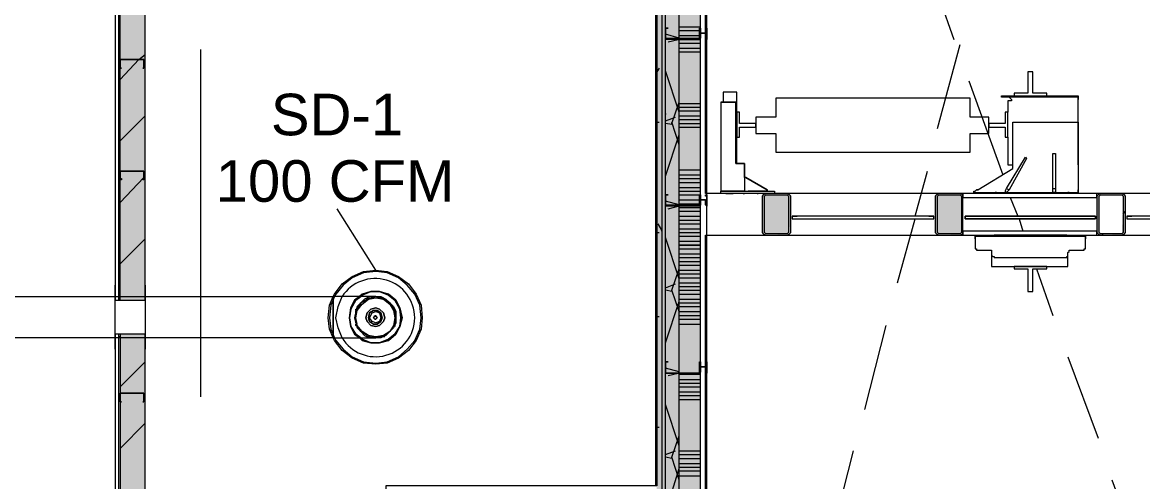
# Model space of a CAD drawing. Header units: metres. Extents: x -2 to 237, y -8 to 52.
# Drawn here: x 21.011 to 25.104, y 25.478 to 27.155 of the extents above; entities that cross this region are included whole.
import ezdxf

# ---------------------------------------------------------------- set-up
doc = ezdxf.new("R2010")
doc.units = ezdxf.units.M
doc.layers.add('HVAC - Ductos', color=5, linetype='Continuous', lineweight=0)
doc.layers.add('PDF_Text', color=7, linetype='Continuous', lineweight=0)
doc.layers.add('PDF_Geometry', color=7, linetype='Continuous', lineweight=0, true_color=0xaaaaaa)
doc.layers.add('PDF_Solid Fills', color=7, linetype='Continuous', lineweight=0, true_color=0xffffff)
doc.styles.add('PDF Helvetica', font='')
doc.styles.get('PDF Helvetica').set_extended_font_data('Helvetica')

msp = doc.modelspace()

# ---------------------------------------------------------------- hatches: boundary and pattern name
at = {"layer": 'PDF_Solid Fills', "lineweight": 0, "transparency": 33554559}
h = msp.add_hatch(color=256, dxfattribs=at)
h.paths.add_polyline_path([(21.3681, 26.1404), (21.4597, 26.1404), (21.4597, 31.95), (21.3681, 31.95), (21.3681, 28.2388), (21.4001, 28.2388), (21.3681, 28.2342)])
h.paths.add_polyline_path([(21.4597, 26.0168), (21.3681, 26.0168), (21.3681, 23.4099), (21.4597, 23.4099)])
for points in [[(23.416, 29.1552), (23.4114, 28.9261), (23.4114, 23.4785), (23.4893, 23.4785), (23.4893, 29.1552)], [(23.8192, 26.5253), (23.8146, 26.5299), (23.7184, 26.5299), (23.7139, 26.5253), (23.7139, 26.3879), (23.7184, 26.3879), (23.7276, 26.3833), (23.8055, 26.3787), (23.8055, 26.3833), (23.8146, 26.3879)], [(24.4378, 26.3833), (24.4469, 26.3833), (24.4469, 26.5299), (24.3507, 26.5299), (24.3461, 26.5253), (24.3461, 26.3879), (24.3507, 26.3879), (24.3598, 26.3833), (24.4378, 26.3787)]]:
    msp.add_hatch(color=256, dxfattribs=at).paths.add_polyline_path(points)
h = msp.add_hatch(color=256, dxfattribs=at)
h.paths.add_polyline_path([(23.4114, 27.098), (23.4114, 29.0819), (23.3611, 29.0819), (23.3611, 27.098)])
h.paths.add_polyline_path([(23.4114, 26.4841), (23.3611, 26.4841), (23.3611, 23.4052), (23.4114, 23.4052)])
h.paths.add_polyline_path([(23.4114, 27.0934), (23.3611, 27.0934), (23.3611, 26.4886), (23.4114, 26.4886)])
h = msp.add_hatch(color=256, dxfattribs=at)
h.paths.add_polyline_path([(23.3473, 25.4303), (23.3611, 25.4303), (23.3611, 29.0315), (23.3473, 29.0315)])
h.paths.add_polyline_path([(23.3611, 25.3066), (23.3473, 25.3066), (23.3473, 23.4785), (23.3611, 23.4785)])
h = msp.add_hatch(color=256, dxfattribs=at)
h.paths.add_polyline_path([(23.329, 25.444), (23.3473, 25.444), (23.3473, 29.0177), (23.329, 29.0177)])
h.paths.add_polyline_path([(23.329, 23.4785), (23.3473, 23.4785), (23.3473, 25.3066), (23.329, 25.3066)])
h = msp.add_hatch(color=256, dxfattribs=at)
h.paths.add_polyline_path([(25.0425, 26.5253), (25.038, 26.5299), (24.9418, 26.5299), (24.9372, 26.5253), (24.9372, 26.3879), (24.9418, 26.3879), (24.9509, 26.3833), (24.9509, 26.3879), (24.9463, 26.3879), (24.9463, 26.5253), (25.0334, 26.5253), (25.0288, 26.3879), (25.038, 26.3833), (25.038, 26.3879)])
h.paths.add_polyline_path([(24.9509, 26.3833), (25.0288, 26.3787), (25.0288, 26.3833)])

# ---------------------------------------------------------------- linework, layer by layer
at = {"layer": 'HVAC - Ductos', "lineweight": 0}
for points in [[(22.3027, 26.2504), (22.1607, 26.4749)], [(18.6924, 26.1542), (22.1469, 26.1542), (22.1515, 26.1634), (22.179, 26.2), (22.2156, 26.2275), (22.2569, 26.2458), (22.3027, 26.2504), (22.344, 26.2458), (22.3852, 26.2275), (22.4218, 26.2), (22.4493, 26.1634), (22.4677, 26.1221), (22.4722, 26.0763), (22.4677, 26.035), (22.4493, 25.9938), (22.4218, 25.9572), (22.3852, 25.9297), (22.344, 25.9113), (22.3027, 25.9068), (22.2569, 25.9113), (22.2156, 25.9297), (22.179, 25.9572), (22.1515, 25.9938), (22.1469, 26.003), (18.6924, 26.003)], [(22.1515, 26.003), (22.1561, 25.9938), (22.1836, 25.9617), (22.2156, 25.9343), (22.2569, 25.9159), (22.3027, 25.9113), (22.344, 25.9159), (22.3852, 25.9343), (22.4173, 25.9617), (22.4447, 25.9938), (22.4631, 26.035), (22.4677, 26.0763), (22.4631, 26.1221), (22.4447, 26.1634), (22.4173, 26.1954), (22.3852, 26.2229), (22.344, 26.2412), (22.3027, 26.2458), (22.2569, 26.2412), (22.2156, 26.2229), (22.1836, 26.1954), (22.1561, 26.1634), (22.1515, 26.1542)], [(22.1469, 26.003), (22.1332, 26.035), (22.1286, 26.0763), (22.1332, 26.1221), (22.1469, 26.1542)], [(22.1515, 26.1542), (22.1378, 26.1221), (22.1332, 26.0763), (22.1378, 26.035), (22.1515, 26.003)], [(22.3027, 26.1542), (22.2936, 26.1542), (22.2752, 26.1542), (22.2478, 26.1542), (22.2111, 26.1542), (22.1653, 26.1542), (22.1469, 26.1542), (22.1469, 26.145), (22.1469, 26.1313), (22.1469, 26.1176), (22.1469, 26.0992), (22.1469, 26.0763), (22.1469, 26.058), (22.1469, 26.0396), (22.1469, 26.0259), (22.1469, 26.0122), (22.1469, 26.003), (22.1928, 26.003), (22.234, 26.003), (22.266, 26.003), (22.289, 26.003), (22.2982, 26.003), (22.3027, 26.003), (22.2936, 26.003)], [(22.1469, 26.003), (22.1469, 26.0122), (22.1469, 26.0259), (22.1469, 26.0396), (22.1469, 26.058), (22.1469, 26.0763), (22.1469, 26.0992), (22.1469, 26.1176), (22.1469, 26.1313), (22.1469, 26.145), (22.1469, 26.1542)], [(22.179, 26.003), (22.1653, 26.0396), (22.1561, 26.0763), (22.1653, 26.1176), (22.179, 26.1542)], [(22.2294, 26.1038), (22.2294, 26.1084), (22.234, 26.1084), (22.2478, 26.1313), (22.234, 26.1176), (22.2294, 26.0992), (22.2248, 26.0763), (22.2294, 26.058), (22.234, 26.0396), (22.2478, 26.0259), (22.2615, 26.0122), (22.2798, 26.003), (22.2936, 26.003)], [(22.2936, 26.1542), (22.2798, 26.1542), (22.2615, 26.145), (22.2478, 26.1313), (22.2706, 26.145), (22.2706, 26.1496), (22.2752, 26.1496)], [(22.2752, 26.145), (22.3027, 26.1542), (22.3256, 26.145)], [(22.2936, 26.1542), (22.3027, 26.1542), (22.321, 26.1542), (22.3394, 26.145), (22.3531, 26.1313), (22.3669, 26.1176), (22.376, 26.0992), (22.376, 26.0763), (22.376, 26.058), (22.3669, 26.0396), (22.3531, 26.0259), (22.3394, 26.0122), (22.321, 26.003), (22.3027, 26.003)], [(22.3256, 26.1496), (22.3302, 26.1496), (22.3348, 26.145)], [(22.3302, 26.145), (22.3531, 26.1313), (22.3669, 26.1084)], [(22.234, 26.0534), (22.2294, 26.0763), (22.234, 26.1038)], [(22.3714, 26.1084), (22.3714, 26.1038)], [(22.3714, 26.1038), (22.376, 26.0763), (22.3714, 26.0534)], [(22.376, 26.0763), (22.376, 26.0763)], [(22.234, 26.0442), (22.2294, 26.0488), (22.2294, 26.0534)], [(22.2706, 26.0122), (22.2478, 26.0259), (22.234, 26.0488)], [(22.3669, 26.0488), (22.3531, 26.0259), (22.3302, 26.0122)], [(22.3714, 26.0534), (22.3714, 26.0488), (22.3714, 26.0442)], [(22.2706, 26.0076), (22.2706, 26.0076)], [(22.3256, 26.0076), (22.3027, 26.003), (22.2752, 26.0076), (22.2706, 26.0076)], [(22.3348, 26.0076), (22.3302, 26.0076), (22.3256, 26.0076)]]:
    msp.add_lwpolyline(points, dxfattribs=at)
msp.add_lwpolyline([(22.179, 26.003, 0.753044), (22.4447, 26.0763, 0.743492), (22.179, 26.1542)], format="xyb", dxfattribs=at)
for points in [[(22.3989, 26.0763), (22.3898, 26.0442), (22.376, 26.0168), (22.3485, 25.9938), (22.3164, 25.9847), (22.2844, 25.9847), (22.2523, 25.9938), (22.2432, 26.003), (22.2523, 25.9938), (22.2844, 25.9847), (22.3164, 25.9847), (22.3485, 25.9938), (22.376, 26.0168), (22.3898, 26.0442), (22.3989, 26.0763), (22.3898, 26.113), (22.376, 26.1404), (22.3485, 26.1634), (22.3164, 26.1725), (22.2844, 26.1725), (22.2523, 26.1634), (22.2432, 26.1542), (22.2523, 26.1634), (22.2844, 26.1725), (22.3164, 26.1725), (22.3485, 26.1634), (22.376, 26.1404), (22.3898, 26.113)], [(22.3943, 26.0763), (22.3898, 26.1084), (22.3714, 26.1404), (22.3485, 26.1588), (22.3164, 26.1725), (22.2844, 26.1725), (22.2523, 26.1588), (22.2478, 26.1542), (22.2523, 26.1588), (22.2844, 26.1725), (22.3164, 26.1725), (22.3485, 26.1588), (22.3714, 26.1404), (22.3898, 26.1084), (22.3943, 26.0763), (22.3898, 26.0442), (22.3714, 26.0168), (22.3485, 25.9984), (22.3164, 25.9847), (22.2844, 25.9847), (22.2523, 25.9984), (22.2478, 26.003), (22.2523, 25.9984), (22.2844, 25.9847), (22.3164, 25.9847), (22.3485, 25.9984), (22.3714, 26.0168), (22.3898, 26.0442)], [(22.2294, 26.1404), (22.2111, 26.1084), (22.2065, 26.0763), (22.2111, 26.113), (22.2248, 26.1404), (22.2432, 26.1542), (22.2248, 26.1404), (22.2111, 26.113), (22.2065, 26.0763), (22.2111, 26.1084), (22.2294, 26.1404), (22.2478, 26.1542)], [(22.3714, 26.058), (22.3669, 26.0396), (22.3531, 26.0259), (22.3394, 26.0168), (22.321, 26.0076), (22.3027, 26.003), (22.2798, 26.0076), (22.266, 26.0168), (22.2478, 26.0259), (22.2386, 26.0396), (22.2294, 26.058), (22.2294, 26.0763), (22.2294, 26.0992), (22.2386, 26.113), (22.2478, 26.1313), (22.266, 26.1404), (22.2798, 26.1496), (22.3027, 26.1542), (22.321, 26.1496), (22.3394, 26.1404), (22.3531, 26.1313), (22.3669, 26.113), (22.3714, 26.0992), (22.376, 26.0763)], [(22.234, 26.1038), (22.2523, 26.1267), (22.2752, 26.145), (22.3027, 26.1496), (22.3302, 26.145), (22.3531, 26.1267), (22.3669, 26.1038), (22.3714, 26.0763), (22.3669, 26.0488), (22.3531, 26.0259), (22.3302, 26.0122), (22.3027, 26.0076), (22.2752, 26.0122), (22.2523, 26.0259), (22.234, 26.0488), (22.2294, 26.0763)], [(22.2111, 26.0442), (22.2065, 26.0763), (22.2111, 26.0442), (22.2294, 26.0168), (22.2478, 26.003), (22.2294, 26.0168), (22.2111, 26.0442), (22.2065, 26.0763), (22.2111, 26.0442), (22.2248, 26.0168), (22.2432, 26.003), (22.2248, 26.0168)], [(22.2706, 26.0946), (22.266, 26.0763), (22.2706, 26.0946), (22.2844, 26.1084), (22.3027, 26.113), (22.3164, 26.1084), (22.3302, 26.0946), (22.3348, 26.0763), (22.3302, 26.0946), (22.3164, 26.1084), (22.3027, 26.113), (22.2844, 26.1084)], [(22.3302, 26.0626), (22.3348, 26.0763), (22.3302, 26.0626), (22.3164, 26.0488), (22.3027, 26.0442), (22.2844, 26.0488), (22.2706, 26.0626), (22.266, 26.0763), (22.2706, 26.0626), (22.2844, 26.0488), (22.3027, 26.0442), (22.3164, 26.0488)], [(22.2798, 26.0946), (22.2752, 26.0763), (22.2798, 26.0946), (22.2936, 26.1038), (22.3073, 26.1038), (22.321, 26.0946), (22.3256, 26.0763), (22.321, 26.0946), (22.3073, 26.1038), (22.2936, 26.1038)], [(22.321, 26.0626), (22.3256, 26.0763), (22.321, 26.0626), (22.3073, 26.0534), (22.2936, 26.0534), (22.2798, 26.0626), (22.2752, 26.0763), (22.2798, 26.0626), (22.2936, 26.0534), (22.3073, 26.0534)], [(22.289, 26.0946), (22.3027, 26.0992), (22.3164, 26.0946), (22.321, 26.0763), (22.3164, 26.0626), (22.3027, 26.058), (22.289, 26.0626), (22.2798, 26.0763)], [(22.2982, 26.0809), (22.2936, 26.0763), (22.2982, 26.0854), (22.3027, 26.0854), (22.3073, 26.0763), (22.3027, 26.0809)], [(22.3027, 26.0717), (22.3073, 26.0763), (22.3027, 26.0717), (22.2982, 26.0717), (22.2936, 26.0763), (22.2982, 26.0717)]]:
    msp.add_lwpolyline(points, close=True, dxfattribs=at)
at = {"layer": 'PDF_Geometry', "lineweight": 0}
for points in [[(21.9453, 32.628), (21.9637, 32.628), (21.9637, 32.6326), (21.9637, 32.6967), (21.9637, 32.738), (21.4047, 32.738), (21.4047, 32.7197), (9.4421, 32.7197), (9.4421, 32.738), (21.3497, 32.738), (21.3497, 32.628), (21.3497, 31.95), (21.3497, 26.1404), (21.4597, 26.1404), (21.4597, 31.95), (21.4597, 32.628), (21.7804, 32.628)], [(21.3635, 26.1404), (21.3635, 31.95), (21.3497, 31.95), (21.3497, 31.895), (21.3497, 32.7197)], [(22.5135, 32.0782), (22.5135, 32.0828), (22.5181, 32.0828), (22.5181, 32.0782), (22.5181, 32.0645), (22.5181, 31.8996), (22.5181, 29.1826), (22.5181, 29.0177), (22.5181, 28.9994), (22.5135, 28.9994), (22.5135, 31.565), (22.5135, 28.9994), (22.5089, 28.9948), (23.3244, 28.9948), (23.3244, 25.4624)], [(21.3681, 26.1404), (21.3681, 31.9133)], [(25.8306, 28.39), (25.8306, 27.1484), (25.8306, 27.0476), (25.8306, 25.9389), (25.8306, 25.7785), (25.8306, 24.5414), (25.8306, 24.4406), (25.8306, 23.4785), (25.8123, 23.4785), (25.8077, 23.4785), (23.5123, 23.4785), (23.4894, 23.4785), (23.4894, 23.5014), (23.4894, 29.1552)], [(25.8306, 28.39), (25.8306, 27.1484), (25.8306, 27.0476), (25.8306, 25.9389), (25.8306, 25.7785), (25.8306, 24.5414), (25.8306, 24.4406), (25.8306, 23.4052), (25.9085, 23.4052), (25.9085, 23.845), (25.9085, 23.4052), (25.8306, 23.4052), (25.8123, 23.4052), (25.8077, 23.4052), (23.4114, 23.4052), (23.4114, 23.4556), (23.4114, 23.4785), (23.4114, 23.5014), (23.4114, 29.0819)], [(25.8077, 24.4636), (25.8077, 23.5014), (23.5123, 23.5014), (23.5123, 29.1047)], [(23.3473, 29.0177), (23.3473, 25.444), (23.329, 25.444), (22.5227, 25.444), (22.3714, 25.444), (22.3577, 25.444), (22.3577, 23.5014), (22.3577, 23.4464), (22.3577, 23.3548), (22.3577, 23.3365), (23.329, 23.3365)], [(23.3611, 27.098), (23.3611, 27.7074)], [(24.3095, 27.3913), (24.4148, 27.0934)], [(23.3611, 27.1346), (23.3611, 27.1346)], [(23.3611, 27.1346), (23.3611, 27.1346)], [(23.3702, 27.1346), (23.3702, 27.1346)], [(23.5077, 27.1164), (23.5077, 27.1164)], [(23.5123, 27.1346), (23.5123, 27.1346)], [(23.3611, 27.098), (23.3611, 27.098)], [(23.3611, 26.4886), (23.3611, 27.0934)], [(23.4848, 27.098), (23.4848, 27.098)], [(23.5123, 27.098), (23.5123, 27.098)], [(24.3553, 26.7681), (24.4378, 27.0751)], [(21.6613, 27.0568), (21.6613, 25.7877)], [(21.3726, 26.988), (21.3726, 26.988)], [(21.4505, 26.988), (21.4505, 26.988)], [(24.4698, 26.9422), (24.5935, 26.5986)], [(23.6222, 26.6398), (23.6222, 26.901), (23.6177, 26.901), (23.6131, 26.901), (23.6085, 26.901), (23.5718, 26.901), (23.5718, 26.8643)], [(23.5673, 26.8643), (23.5718, 26.8643), (23.5764, 26.8643), (23.6177, 26.8643), (23.5764, 26.8643), (23.5718, 26.8643), (23.5673, 26.8643), (23.5627, 26.8643), (23.5627, 26.539), (23.7597, 26.539), (23.7597, 26.5299), (23.5627, 26.5299), (23.5627, 26.539)], [(24.7951, 26.8827), (24.7951, 26.8873), (24.8593, 26.8873), (24.8684, 26.8873), (24.8684, 26.8827), (24.7951, 26.8827), (24.6073, 26.8827), (24.5889, 26.8827), (24.5889, 26.8873), (24.6073, 26.8873), (24.7951, 26.8873), (24.8684, 26.8873), (24.8684, 26.8827), (24.8684, 26.8735)], [(24.6073, 26.8873), (24.6073, 26.8827)], [(24.8684, 26.6352), (24.8684, 26.8735), (24.8684, 26.8781), (24.8684, 26.8827), (24.8593, 26.8827), (24.7951, 26.8827), (24.7356, 26.8827), (24.676, 26.8827), (24.6165, 26.8827), (24.621, 26.8781), (24.6256, 26.8735), (24.6256, 26.8689), (24.621, 26.8689), (24.6165, 26.8689), (24.6119, 26.8689), (24.6119, 26.8277)], [(24.5019, 26.5436), (24.4973, 26.5436), (24.4927, 26.539), (24.4882, 26.5345), (24.4882, 26.539), (24.4927, 26.539), (24.4973, 26.5436), (24.5019, 26.5436), (24.6302, 26.6215), (24.6302, 26.791), (24.8684, 26.791), (24.8684, 26.5436), (24.8684, 26.539), (24.8684, 26.5345), (24.8684, 26.5299), (24.4882, 26.5299), (24.4882, 26.5345), (24.8684, 26.5345), (24.8684, 26.539), (24.8684, 26.5436)], [(24.6119, 26.736), (24.6119, 26.6352), (24.6165, 26.6352), (24.621, 26.6352), (24.6256, 26.6352), (24.6302, 26.6352)], [(21.3681, 26.6124), (21.3681, 26.6124)], [(21.3681, 26.6124), (21.3681, 26.6124)], [(21.4551, 26.6124), (21.4551, 26.6124)], [(21.4551, 26.6124), (21.4551, 26.6124)], [(23.6497, 26.5894), (23.6497, 26.6398), (23.6497, 26.539), (23.6039, 26.539), (23.581, 26.539), (23.5764, 26.539), (23.5718, 26.539), (23.5673, 26.539)], [(24.2728, 26.4474), (24.3186, 26.6124)], [(23.7322, 26.539), (23.7322, 26.5436), (23.6543, 26.5894), (23.6497, 26.5894), (23.6543, 26.5894), (23.7322, 26.5436), (23.7322, 26.539), (23.6635, 26.539)], [(23.581, 26.539), (23.581, 26.539)], [(23.581, 26.5299), (23.6039, 26.5299)], [(23.581, 26.5299), (23.581, 26.5299)], [(23.6039, 26.539), (23.6085, 26.539), (23.6039, 26.539)], [(23.6039, 26.5299), (23.6085, 26.5299), (23.6039, 26.5299)], [(23.6497, 26.5299), (23.6451, 26.5299), (23.6497, 26.5299)], [(23.7001, 26.5299), (23.6955, 26.5299), (23.7001, 26.5299)], [(24.5248, 26.5345), (24.5661, 26.5345)], [(24.5661, 26.5345), (24.5706, 26.5345), (24.5661, 26.5345)], [(24.6073, 26.5482), (24.6165, 26.5436)], [(24.7768, 26.5482), (24.7859, 26.5482)], [(24.8364, 26.5345), (24.8318, 26.5345), (24.8364, 26.5345)], [(23.3611, 26.5253), (23.3611, 26.5253)], [(23.3611, 26.5253), (23.3611, 26.5253)], [(23.3611, 26.4886), (23.3611, 26.4886)], [(23.3702, 26.5253), (23.3702, 26.5253)], [(23.4848, 26.4886), (23.4848, 26.4886)], [(23.5077, 26.507), (23.5077, 26.507)], [(23.5123, 26.5253), (23.5123, 26.5253)], [(23.5123, 26.4886), (23.5123, 26.4886)], [(24.621, 26.5161), (24.6485, 26.4474)], [(22.7838, 23.3548), (22.4035, 23.3548), (22.3714, 23.3548), (22.3714, 23.4052), (22.3714, 23.5014), (22.3714, 24.1017), (22.3714, 24.711), (22.3714, 25.2791), (22.3714, 24.711), (22.3714, 24.1017), (22.3714, 23.3548), (22.3577, 23.3548), (22.3577, 23.4464), (22.3577, 25.444), (22.3714, 25.444), (22.3714, 25.4303), (22.4218, 25.4303), (22.5227, 25.4303), (22.9899, 25.4303), (23.329, 25.4303), (23.3473, 25.4303), (23.3611, 25.4303), (23.3611, 25.8747), (23.3611, 26.4841)], [(23.8422, 26.4474), (23.8238, 26.4474), (23.8422, 26.4474)], [(24.3416, 26.4474), (24.3232, 26.4474), (24.3416, 26.4474)], [(24.4561, 26.4474), (24.4744, 26.4474)], [(24.4561, 26.4474), (24.4561, 26.4474)], [(24.4744, 26.4474), (24.4561, 26.4474), (24.4744, 26.4474)], [(24.4744, 26.4474), (24.4744, 26.4474)], [(24.9142, 26.4474), (24.9326, 26.4474)], [(24.9142, 26.4474), (24.9142, 26.4474)], [(24.9326, 26.4474), (24.9142, 26.4474), (24.9326, 26.4474)], [(24.9326, 26.4474), (24.9326, 26.4474)], [(25.0334, 26.4566), (25.0425, 26.4657)], [(25.0654, 26.4474), (25.0471, 26.4474), (25.0654, 26.4474)], [(24.2087, 26.2046), (24.2728, 26.4383)], [(24.6531, 26.4383), (24.6669, 26.3924)], [(24.4927, 26.3649), (24.4927, 26.3695), (24.4927, 26.3741), (24.4927, 26.3787), (24.4927, 26.3741), (24.4927, 26.3695), (24.4927, 26.3649), (24.4927, 26.3329), (24.4927, 26.3283), (24.4973, 26.3283), (24.4973, 26.3237), (24.5019, 26.3237), (24.5477, 26.3237), (24.5523, 26.3237), (24.5523, 26.3191), (24.5523, 26.3145), (24.5523, 26.3054), (24.5569, 26.3008), (24.5615, 26.3008), (24.5615, 26.2963), (24.8272, 26.2963), (24.8272, 26.3008), (24.8318, 26.3008), (24.8318, 26.3054), (24.8318, 26.3145), (24.8364, 26.3191), (24.8364, 26.3237), (24.841, 26.3237), (24.8868, 26.3237), (24.8914, 26.3237), (24.8914, 26.3283), (24.8959, 26.3283), (24.8959, 26.3329), (24.8959, 26.3649), (24.8959, 26.3695), (24.8959, 26.3741), (24.8959, 26.3787), (24.8959, 26.3741), (24.8959, 26.3695), (24.8959, 26.3649)], [(24.4927, 26.3741), (24.4973, 26.3741), (24.5019, 26.3741), (24.5477, 26.3741), (24.5523, 26.3741), (24.5569, 26.3741), (24.5615, 26.3741), (24.8272, 26.3741), (24.8318, 26.3741), (24.8364, 26.3741), (24.841, 26.3741), (24.8868, 26.3741), (24.8914, 26.3741), (24.8959, 26.3741)], [(24.5019, 26.3787), (24.5477, 26.3787)], [(24.5431, 26.3741), (24.5156, 26.3741)], [(24.5431, 26.3741), (24.5431, 26.3741)], [(24.5477, 26.3741), (24.5523, 26.3741), (24.5477, 26.3741)], [(24.5523, 26.3787), (24.5523, 26.3741)], [(24.8272, 26.3787), (24.5615, 26.3787)], [(24.8318, 26.3741), (24.8318, 26.3787)], [(24.841, 26.3741), (24.8364, 26.3741), (24.841, 26.3741)], [(24.841, 26.3787), (24.8868, 26.3787)], [(24.873, 26.3741), (24.8455, 26.3741)], [(24.8455, 26.3741), (24.8455, 26.3741)], [(24.9554, 26.3787), (24.96, 26.3833)], [(24.5523, 26.3145), (24.5523, 26.2733), (24.5523, 26.2687), (24.5523, 26.2641), (24.8318, 26.2641), (24.8318, 26.2687), (24.8318, 26.2733), (24.8318, 26.3145)], [(24.7172, 26.255), (24.7768, 26.0854)], [(21.3497, 26.0168), (21.3497, 25.9938), (21.3497, 25.9755), (21.3497, 25.9663), (21.3497, 25.9617), (21.3497, 25.9663), (21.3497, 25.9755), (21.3497, 25.9938), (21.3497, 26.0214), (21.3497, 26.0488), (21.3497, 26.0763), (21.3497, 26.1084), (21.3497, 26.1358), (21.3497, 26.1588), (21.3497, 26.1817), (21.3497, 26.1908), (21.3497, 26.1954), (21.3497, 26.1908), (21.3497, 26.1817), (21.3497, 26.1634), (21.3497, 26.1404)], [(21.4597, 26.1404), (21.4597, 26.1634), (21.4597, 26.1817), (21.4597, 26.1908), (21.4597, 26.1954), (21.4597, 26.1908), (21.4597, 26.1817), (21.4597, 26.1588), (21.4597, 26.1358), (21.4597, 26.1084), (21.4597, 26.0763), (21.4597, 26.0488), (21.4597, 26.0214), (21.4597, 25.9938), (21.4597, 25.9755), (21.4597, 25.9663), (21.4597, 25.9617), (21.4597, 25.9663), (21.4597, 25.9755), (21.4597, 25.9938), (21.4597, 26.0168)], [(24.0895, 25.7419), (24.1675, 26.0488)], [(21.3681, 26.0168), (21.3681, 23.4098), (21.4597, 23.4098), (21.3681, 23.4098), (21.3681, 22.6538), (21.3681, 23.4098), (21.4597, 23.4098), (21.4597, 22.6538), (21.4001, 22.6538), (21.5055, 22.6538), (21.8629, 22.6538), (21.8629, 22.5622), (21.8629, 22.6584), (21.8629, 22.5485), (21.9637, 22.5485), (21.3497, 22.5485), (21.8629, 22.5485), (21.8629, 22.5622), (21.8629, 22.6538), (21.8629, 22.5622)], [(21.3497, 23.4098), (21.3635, 23.4098), (21.3635, 26.0168)], [(23.3611, 25.9159), (23.3611, 25.9159)], [(23.3611, 25.9159), (23.3611, 25.9159)], [(23.3702, 25.9159), (23.3702, 25.9159)], [(23.4848, 25.9159), (23.4894, 25.9159)], [(23.5123, 25.9159), (23.5123, 25.9159)], [(24.8318, 25.9343), (24.9418, 25.6364)], [(23.4481, 25.8747), (23.4481, 25.8747)], [(23.5077, 25.8976), (23.5077, 25.8976)], [(23.5123, 25.8793), (23.5123, 25.8793)], [(21.3681, 25.8014), (21.3681, 25.8014)], [(21.3681, 25.8014), (21.3681, 25.8014)], [(21.4551, 25.8014), (21.4551, 25.8014)], [(21.4551, 25.8014), (21.4551, 25.8014)], [(21.3726, 25.7693), (21.3726, 25.7693)], [(21.4505, 25.7693), (21.4505, 25.7693)], [(23.9704, 25.2837), (24.0483, 25.5906)], [(24.9921, 25.4853), (25.1021, 25.1875)]]:
    msp.add_lwpolyline(points, dxfattribs=at)
for points in [[(22.5135, 28.9994), (23.329, 28.9994), (23.329, 25.4624), (22.5227, 25.4624), (22.3394, 25.4624), (22.3394, 23.5014), (22.3394, 23.4464), (22.3394, 23.3548), (22.3394, 23.3227), (23.329, 23.3227), (25.8077, 23.3227), (25.991, 23.3227), (25.991, 31.8996), (25.991, 32.0828), (22.5135, 32.0828), (22.5135, 31.8996), (22.5135, 29.1826)], [(23.3244, 28.9948), (23.329, 28.9994), (23.329, 25.4624), (23.329, 28.9994), (22.5135, 28.9994), (22.5181, 28.9994), (23.329, 28.9994), (22.5135, 28.9994), (22.5089, 28.9948), (22.5089, 31.895), (22.5089, 28.9948)], [(25.6977, 29.2284), (25.6977, 26.5299), (23.5077, 26.5299), (23.5077, 29.2284), (25.6977, 29.2284), (25.6977, 26.5299), (23.5077, 26.5299), (23.5077, 29.2284)], [(23.4894, 27.1164), (23.5077, 27.1164), (23.5123, 27.1164), (23.5123, 27.098), (23.5123, 27.1346), (23.5123, 27.1301), (23.5077, 27.1301), (23.5077, 27.1346), (23.5123, 27.1346), (23.5123, 27.098), (23.5123, 27.0934), (23.5077, 27.098), (23.5077, 27.1164), (23.4894, 27.1164), (23.4894, 27.098), (23.4848, 27.098), (23.4848, 27.0934), (23.3611, 27.0934), (23.3611, 27.098), (23.3611, 27.1346), (23.3702, 27.1346), (23.3611, 27.1346), (23.3611, 27.098), (23.4848, 27.098), (23.4848, 27.1346), (23.4894, 27.1346)], [(21.3681, 27.0155), (21.3681, 27.0201), (21.4551, 27.0201), (21.4551, 27.0155), (21.4551, 26.988), (21.4505, 26.988), (21.4551, 26.988), (21.4551, 27.0155), (21.4551, 27.0201), (21.3681, 27.0201), (21.3681, 27.0155), (21.3681, 26.988)], [(21.3726, 26.988), (21.3681, 26.988)], [(24.7035, 26.9743), (24.6851, 26.9743), (24.6851, 26.8964), (24.6347, 26.8964), (24.6347, 26.8873), (24.7539, 26.8873), (24.7539, 26.8964), (24.7035, 26.8964)], [(23.6177, 26.8643), (23.6177, 26.6398), (23.6497, 26.6398), (23.6177, 26.6398)], [(24.4744, 26.8094), (24.4744, 26.8781), (23.7642, 26.8781), (23.7642, 26.8094), (23.6909, 26.8094), (23.6909, 26.7498), (23.7642, 26.7498), (23.7642, 26.6811), (24.4744, 26.6811), (24.4744, 26.7498), (24.5431, 26.7498), (24.5431, 26.8094)], [(23.6909, 26.7864), (23.6314, 26.7864), (23.6314, 26.8277), (23.6222, 26.8277), (23.6222, 26.736), (23.6314, 26.736), (23.6314, 26.7727), (23.6909, 26.7727)], [(24.5431, 26.7727), (24.6027, 26.7727), (24.6027, 26.736), (24.6119, 26.736), (24.6119, 26.8277), (24.6027, 26.8277), (24.6027, 26.7864), (24.5431, 26.7864)], [(24.6073, 26.5345), (24.6027, 26.539), (24.6073, 26.5482), (24.676, 26.6628), (24.6806, 26.6582), (24.6165, 26.5436)], [(24.7859, 26.5345), (24.7768, 26.5345), (24.7768, 26.5482), (24.7768, 26.6765), (24.7859, 26.6765), (24.7859, 26.5482)], [(21.3681, 26.6124), (21.4551, 26.6124), (21.4551, 26.5803), (21.4505, 26.5803), (21.4505, 26.5848), (21.4551, 26.5848), (21.4551, 26.6124), (21.3681, 26.6124), (21.3681, 26.5848), (21.3726, 26.5848), (21.3726, 26.5803), (21.3681, 26.5803)], [(23.8192, 26.5207), (23.8146, 26.5253), (23.8055, 26.5299), (23.7276, 26.5299), (23.7184, 26.5253), (23.7139, 26.5207), (23.7139, 26.3879), (23.7184, 26.3833), (23.7276, 26.3787), (23.8055, 26.3787), (23.8146, 26.3833), (23.8192, 26.3879)], [(24.4469, 26.5207), (24.4469, 26.5253), (24.4378, 26.5299), (24.3598, 26.5299), (24.3507, 26.5253), (24.3461, 26.5207), (24.3461, 26.3879), (24.3507, 26.3833), (24.3598, 26.3787), (24.4378, 26.3787), (24.4469, 26.3833), (24.4469, 26.3879)], [(24.9372, 26.5161), (24.9372, 26.5299), (24.4469, 26.5299), (24.4469, 26.5161)], [(25.0425, 26.5207), (25.038, 26.5253), (25.0288, 26.5299), (24.9509, 26.5299), (24.9418, 26.5253), (24.9372, 26.5207), (24.9372, 26.3879), (24.9418, 26.3833), (24.9509, 26.3787), (25.0288, 26.3787), (25.038, 26.3833), (25.0425, 26.3879)], [(23.4894, 26.507), (23.5077, 26.507), (23.5123, 26.507), (23.5123, 26.4886), (23.5123, 26.5253), (23.5123, 26.5207), (23.5077, 26.5207), (23.5077, 26.5253), (23.5123, 26.5253), (23.5123, 26.4886), (23.5123, 26.4841), (23.5077, 26.4886), (23.5077, 26.507), (23.4894, 26.507), (23.4894, 26.4886), (23.4848, 26.4841), (23.3611, 26.4841), (23.3611, 26.4886), (23.3611, 26.5253), (23.3702, 26.5253), (23.3611, 26.5253), (23.3611, 26.4886), (23.4848, 26.4886), (23.4848, 26.5253), (23.4894, 26.5253)], [(23.7276, 26.5253), (23.8055, 26.5253), (23.8101, 26.5207), (23.8101, 26.3879), (23.8055, 26.3833), (23.7276, 26.3833), (23.723, 26.3879), (23.723, 26.5207)], [(24.3598, 26.5253), (24.4378, 26.5253), (24.4424, 26.5207), (24.4424, 26.3879), (24.4378, 26.3833), (24.3598, 26.3833), (24.3553, 26.3879), (24.3553, 26.5207)], [(24.9509, 26.5253), (25.0288, 26.5253), (25.0334, 26.5207), (25.0334, 26.3879), (25.0288, 26.3833), (24.9509, 26.3833), (24.9463, 26.3879), (24.9463, 26.5207)], [(23.8238, 26.4383), (24.3416, 26.4383), (24.3416, 26.4474), (23.8238, 26.4474)], [(24.4561, 26.4383), (24.9326, 26.4383), (24.9326, 26.4474), (24.4561, 26.4474)], [(24.4561, 26.4383), (24.4561, 26.4474), (24.9326, 26.4474), (24.9326, 26.4383)], [(25.0471, 26.4383), (25.2395, 26.4383), (25.2395, 26.4474), (25.0471, 26.4474)], [(25.6977, 26.3787), (25.6977, 23.6801), (23.5077, 23.6801), (23.5077, 26.3787), (25.6977, 26.3787), (25.6977, 23.6801), (23.5077, 23.6801), (23.5077, 26.3787)], [(24.9372, 26.3787), (24.9372, 26.3924), (24.4469, 26.3924), (24.4469, 26.3787)], [(24.6851, 26.1725), (24.7035, 26.1725), (24.7035, 26.255), (24.7539, 26.255), (24.7539, 26.2641), (24.6347, 26.2641), (24.6347, 26.255), (24.6851, 26.255)], [(21.3497, 23.4098), (21.3497, 22.6538), (21.3497, 22.5622), (14.8988, 22.5622), (14.8988, 22.5485), (21.3497, 22.5485), (21.8629, 22.5485), (21.8629, 22.6538), (21.8491, 22.6538), (21.4597, 22.6538), (21.4597, 23.4098), (21.4597, 26.0168), (21.3497, 26.0168)], [(23.4894, 25.8976), (23.5077, 25.8976), (23.5123, 25.8976), (23.5123, 25.8793), (23.5123, 25.9159), (23.5123, 25.9113), (23.5077, 25.9113), (23.5077, 25.9159), (23.5123, 25.9159), (23.5123, 25.8793), (23.5123, 25.8747), (23.5077, 25.8793), (23.5077, 25.8976), (23.4894, 25.8976), (23.4894, 25.8793), (23.4848, 25.8747), (23.3611, 25.8747), (23.3611, 25.8793), (23.3611, 25.9159), (23.3702, 25.9159), (23.3611, 25.9159), (23.3611, 25.8793), (23.3611, 25.8747), (23.4848, 25.8747), (23.4848, 25.8793), (23.4848, 25.9159), (23.4894, 25.9159)], [(21.3681, 25.8014), (21.4551, 25.8014), (21.4551, 25.7693), (21.4505, 25.7693), (21.4551, 25.7693), (21.4551, 25.8014), (21.3681, 25.8014), (21.3681, 25.7693)], [(21.3726, 25.7693), (21.3681, 25.7693)]]:
    msp.add_lwpolyline(points, close=True, dxfattribs=at)
at = {"layer": 'PDF_Geometry', "color": 254, "lineweight": 0, "true_color": 0xdddddd}
for points in [[(23.4114, 27.098), (23.3611, 27.1118)], [(23.3702, 27.0842), (23.4068, 27.0934)], [(23.4114, 27.098), (23.4114, 27.098)], [(23.4114, 26.8277), (23.3611, 26.9789)], [(23.384, 26.7864), (23.4114, 26.8643)], [(23.3611, 26.7956), (23.3977, 26.8094)], [(23.384, 26.7819), (23.3611, 26.7864)], [(23.4114, 26.7086), (23.384, 26.791)], [(23.3611, 26.594), (23.4114, 26.7452)], [(23.4068, 26.4886), (23.4114, 26.4886), (23.3611, 26.5024)], [(23.3702, 26.4749), (23.4068, 26.4841)], [(23.4114, 26.2183), (23.3611, 26.3695)], [(23.4114, 26.0992), (23.384, 26.1771), (23.4114, 26.255)], [(23.3611, 26.1862), (23.3977, 26.2)], [(23.384, 26.1725), (23.3611, 26.1771)], [(23.3611, 25.9847), (23.4114, 26.1358)], [(23.3702, 25.8655), (23.4068, 25.8747), (23.4114, 25.8793), (23.3611, 25.893)], [(23.4114, 25.609), (23.3611, 25.7601)], [(23.4114, 25.4853), (23.384, 25.5678), (23.4114, 25.6456)], [(23.3611, 25.5769), (23.3977, 25.5906)], [(23.384, 25.5632), (23.3611, 25.5678)], [(23.3656, 25.3799), (23.4114, 25.5265)]]:
    msp.add_lwpolyline(points, dxfattribs=at)
at = {"layer": 'PDF_Geometry', "color": 254, "lineweight": 0, "true_color": 0xeaeaea}
for points in [[(23.4114, 27.1392), (23.4894, 27.1392)], [(23.4114, 27.1255), (23.4848, 27.1255)], [(23.4114, 27.1072), (23.4894, 27.1072)], [(23.4114, 27.0934), (23.4894, 27.0934)], [(23.4114, 27.0797), (23.4894, 27.0797)], [(23.4114, 27.0613), (23.4894, 27.0613)], [(23.4114, 27.0476), (23.4894, 27.0476)], [(23.3382, 26.988), (23.329, 26.9743)], [(23.4114, 26.8597), (23.4894, 26.8597)], [(23.3611, 26.8231), (23.3611, 26.8185)], [(23.4114, 26.846), (23.4894, 26.846)], [(23.4114, 26.8323), (23.4894, 26.8323)], [(23.4114, 26.8139), (23.4894, 26.8139)], [(23.329, 26.791), (23.3382, 26.791)], [(23.4114, 26.8002), (23.4894, 26.8002)], [(23.4114, 26.7864), (23.4894, 26.7864)], [(23.4114, 26.7727), (23.4894, 26.7727)], [(23.4114, 26.6169), (23.4894, 26.6169)], [(23.4114, 26.5986), (23.4894, 26.5986)], [(23.4114, 26.5848), (23.4894, 26.5848)], [(23.4114, 26.5712), (23.4894, 26.5712)], [(23.4114, 26.5528), (23.4894, 26.5528)], [(23.4114, 26.539), (23.4894, 26.539)], [(23.4114, 26.5253), (23.4894, 26.5253)], [(23.4114, 26.507), (23.4848, 26.507)], [(23.4114, 26.4932), (23.4894, 26.4932)], [(23.4114, 26.4795), (23.4894, 26.4795)], [(23.4114, 26.4657), (23.4894, 26.4657)], [(23.4114, 26.4474), (23.4894, 26.4474)], [(23.3473, 26.3924), (23.3473, 26.397), (23.3336, 26.4199)], [(23.4114, 26.4337), (23.4894, 26.4337)], [(23.4114, 26.4199), (23.4894, 26.4199)], [(23.329, 26.3879), (23.3382, 26.3879)], [(23.4114, 26.4016), (23.4894, 26.4016)], [(23.4114, 26.3879), (23.4894, 26.3879)], [(23.4114, 26.3741), (23.4894, 26.3741)], [(23.4114, 26.3558), (23.4894, 26.3558)], [(23.4114, 26.3283), (23.4894, 26.3283)], [(23.4114, 26.3099), (23.4894, 26.3099)], [(23.4114, 26.2963), (23.4894, 26.2963)], [(23.4114, 26.2825), (23.4894, 26.2825)], [(23.4114, 26.2687), (23.4894, 26.2687)], [(23.4114, 26.2504), (23.4894, 26.2504)], [(23.4114, 26.2366), (23.4894, 26.2366)], [(23.4114, 26.2229), (23.4894, 26.2229)], [(23.4114, 26.2046), (23.4894, 26.2046)], [(23.4114, 26.1908), (23.4894, 26.1908)], [(23.4114, 26.1771), (23.4894, 26.1771)], [(23.4114, 26.1634), (23.4894, 26.1634)], [(23.4114, 26.145), (23.4894, 26.145)], [(23.4114, 26.1313), (23.4894, 26.1313)], [(23.4114, 26.1176), (23.4894, 26.1176)], [(23.329, 26.0809), (23.3382, 26.0809)], [(23.4114, 26.0992), (23.4894, 26.0992)], [(23.4114, 26.0854), (23.4894, 26.0854)], [(23.4114, 26.0717), (23.4894, 26.0717)], [(23.4114, 26.0534), (23.4894, 26.0534)], [(23.4114, 25.8701), (23.4894, 25.8701)], [(23.4114, 25.8518), (23.4894, 25.8518)], [(23.4114, 25.8381), (23.4894, 25.8381)], [(23.4114, 25.8243), (23.4894, 25.8243)], [(23.4114, 25.806), (23.4894, 25.806)], [(23.4114, 25.7922), (23.4894, 25.7922)], [(23.4114, 25.7785), (23.4894, 25.7785)], [(23.329, 25.6777), (23.3382, 25.6777)], [(23.4114, 25.5906), (23.4894, 25.5906)], [(23.4114, 25.5769), (23.4894, 25.5769)], [(23.4114, 25.5632), (23.4894, 25.5632)], [(23.4114, 25.5448), (23.4894, 25.5448)], [(23.4114, 25.5311), (23.4894, 25.5311)], [(23.4114, 25.5173), (23.4894, 25.5173)], [(23.4114, 25.499), (23.4894, 25.499)]]:
    msp.add_lwpolyline(points, dxfattribs=at)
at = {"layer": 'PDF_Geometry', "color": 254, "lineweight": 0, "true_color": 0xd4d4d4}
for points in [[(21.3681, 26.9468), (21.4368, 27.0201), (21.4597, 27.0384)], [(21.3681, 26.7223), (21.4597, 26.8139)], [(21.3681, 26.4978), (21.4551, 26.5894)], [(21.3681, 26.2733), (21.4597, 26.3649)], [(21.4551, 26.1404), (21.4597, 26.1404)], [(21.3681, 25.8243), (21.4597, 25.9159)], [(21.3681, 25.5998), (21.4597, 25.6914)]]:
    msp.add_lwpolyline(points, dxfattribs=at)
at = {"layer": 'PDF_Geometry', "color": 7, "lineweight": 0, "true_color": 0xffffff}
for points in [[(21.3681, 26.8185), (21.3635, 26.8185)], [(21.3681, 26.7773), (21.3635, 26.7819)], [(21.3681, 26.0076), (21.3635, 26.0076)]]:
    msp.add_lwpolyline(points, dxfattribs=at)
at = {"layer": 'PDF_Geometry', "color": 254, "lineweight": 0, "true_color": 0xeaeaea}
msp.add_lwpolyline([(23.4894, 26.342), (23.4114, 26.342)], close=True, dxfattribs=at)
at = {"layer": 'PDF_Geometry', "color": 254, "lineweight": 0, "true_color": 0xd2d2d2}
for points in [[(21.4505, 25.7693), (21.4505, 25.7693)], [(21.4551, 25.7739), (21.4551, 25.7739)]]:
    msp.add_lwpolyline(points, dxfattribs=at)

# ---------------------------------------------------------------- texts
at = {"layer": 'PDF_Text', "lineweight": 0, "char_height": 0.1519, "attachment_point": 4, "style": 'PDF Helvetica'}
for s, insert in [('SD-1', (21.9187, 26.8179)), ('100 CFM', (21.7171, 26.5751))]:
    msp.add_mtext(s, dxfattribs=dict(at, insert=insert))

doc.saveas('drawing.dxf')
